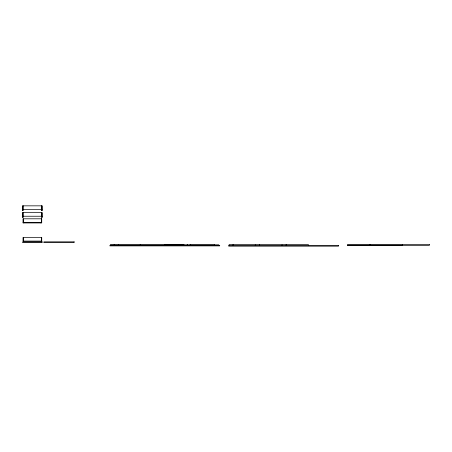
<?xml version="1.0" encoding="UTF-8"?>
<svg xmlns="http://www.w3.org/2000/svg" width="452" height="452" viewBox="0 0 452 452"><rect width="100%" height="100%" fill="white"/><g stroke="black" fill="none" stroke-linecap="round" stroke-linejoin="round"><path stroke-width="0.68" d="M22.871 209.44L41.906 209.44M22.871 209.982L23.142 210.564L22.6 210.564L22.6 205.841L42.177 205.841L42.177 210.564L41.635 210.564L41.906 209.982M22.871 216.237L41.906 216.237M22.871 216.774L23.142 217.361L22.6 217.361L22.6 212.638L42.177 212.638L42.177 217.361L41.635 217.361L41.906 216.774M23.052 222.401L41.725 222.401M110.35 245.08L140.188 245.08M140.634 245.08L164.618 245.08M190.405 245.08L214.389 245.08M347.498 245.216L369.866 245.216M370.312 245.216L402.534 245.216M402.534 244.538L402.534 245.351M370.312 244.538L370.312 245.351M369.866 244.538L369.866 245.351M308.349 245.351L308.349 244.538L282.251 244.538L282.251 245.351M286.167 244.538L286.167 245.351M281.799 245.351L281.799 244.538L255.702 244.538L255.702 245.351M259.617 244.538L259.617 245.351M255.25 245.351L255.25 244.538L229.153 244.538L229.153 245.351M233.062 244.538L233.062 245.351M218.802 245.351L218.802 244.809L110.35 244.809L110.35 245.351M214.389 244.809L214.389 245.351M190.405 244.809L190.405 245.351M189.953 244.809L189.953 245.351M187.614 244.809L187.614 245.351M187.168 244.809L187.168 245.351M184.105 244.809L165.07 244.809M170.918 244.809L170.918 245.351M170.472 244.809L170.472 245.351M166.782 244.809L166.782 245.351M164.799 244.809L164.799 245.351M164.618 244.809L164.618 245.351M164.347 244.809L164.347 245.351M140.634 244.809L140.634 245.351M140.188 244.809L140.188 245.351M118.627 244.809L118.627 245.351M114.13 244.809L114.13 245.351M41.906 205.841L41.906 210.564M41.906 212.638L41.906 217.361M41.635 205.841L41.635 209.44M41.635 212.638L41.635 216.237M41.454 218.802L41.454 222.401M41.454 237.475L41.454 241.074M40.917 222.401L40.917 222.938M23.86 222.401L23.86 222.938M23.318 218.802L23.318 222.401M23.318 237.475L23.318 241.074M23.142 205.841L23.142 209.44M23.142 212.638L23.142 216.237M22.871 205.841L22.871 210.564M22.871 212.638L22.871 217.361M41.725 218.802L23.052 218.802L23.052 222.938L41.725 222.938L41.725 218.802M41.725 237.475L23.052 237.475L23.052 241.074L41.725 241.074L41.725 237.475M42.132 241.843L22.645 241.843L22.645 242.651L42.132 242.651L42.132 241.843M74.122 241.843L43.838 241.843L43.838 242.651L74.122 242.651L74.122 241.843M429.4 244.538L347.498 244.538L347.498 245.351L429.4 245.351L429.4 244.538M219.7 245.351L109.898 245.351L109.898 245.888L219.7 245.888L219.7 245.351M338.503 245.351L228.701 245.351L228.701 246.159L338.503 246.159L338.503 245.351"/></g></svg>
